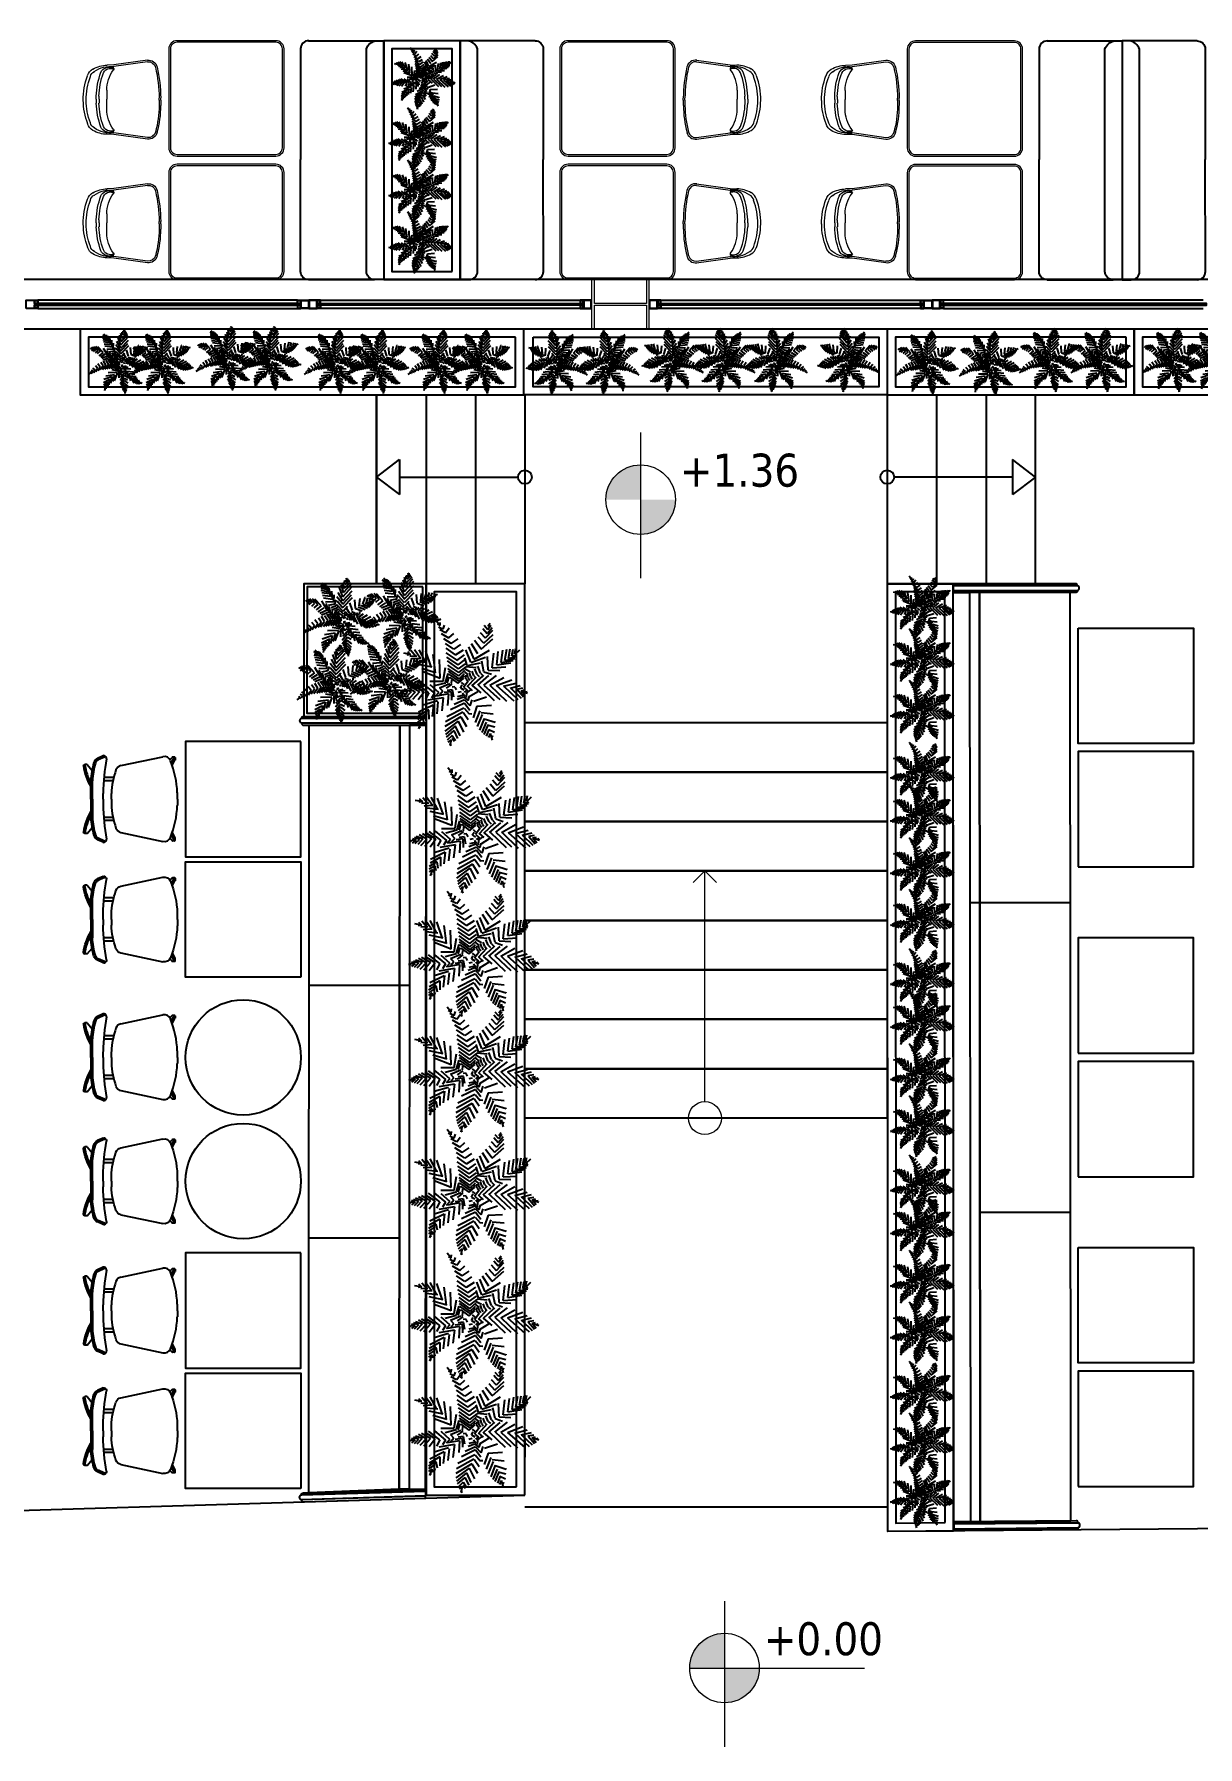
# Model space of a CAD drawing. Header units: centimetres. Extents: x 10686 to 14358, y -10632 to -8826.
# Drawn here: x 11560 to 12266, y -10616 to -9576 of the extents above; entities that cross this region are included whole.
import ezdxf

# ---------------------------------------------------------------- set-up
doc = ezdxf.new("R2010")
doc.units = ezdxf.units.CM
doc.header["$MEASUREMENT"] = 0
for name, color, linetype, lineweight in [('ahsap', 34, 'Continuous', 13), ('banko cam', 130, 'Continuous', 9), ('kontra-tefriş', 205, 'Continuous', 18), ('metraj', 7, 'Continuous', 5), ('çıktı', 255, 'Continuous', 5)]:
    doc.layers.add(name, color=color, linetype=linetype, lineweight=lineweight)
for name, color, linetype, true_color in [('As Built', 7, 'Continuous', 0x5a5a5a), ('Kontra-Cam', 7, 'Continuous', 0xd6cdb8), ('Kontra_Gorunus Cizgi', 7, 'Continuous', 0x9a907e), ('Kontra_Mobilya', 7, 'Continuous', 0x5e5572), ('Kontra_Profil', 7, 'Continuous', 0x6d787c), ('Kontra_Seramik', 7, 'Continuous', 0x455d73)]:
    doc.layers.add(name, color=color, linetype=linetype, true_color=true_color)
doc.styles.get("Standard").update_dxf_attribs({"font": 'tahoma.ttf'})

# ---------------------------------------------------------------- blocks, each defined once
blk = doc.blocks.new('dfgrg')
at = {"color": 129, "true_color": 0x365941}
for p, q in [((97840.6, -49006.2), (97840.3, -49003.9)), ((97842, -49007.6), (97841.4, -49004.4)), ((97843.5, -49009.5), (97843, -49004.9)), ((97844.7, -49012.1), (97844.5, -49005.6)), ((97863.3, -49011), (97859.9, -49006.3)), ((97863.7, -49008.5), (97861.3, -49005)), ((97864, -49006.5), (97862.1, -49003.6)), ((97863.3, -49011), (97865.9, -49006.6)), ((97863.7, -49008.5), (97865.5, -49005.8)), ((97864.4, -49002.8), (97864.3, -49006.7)), ((97838.8, -49007.4), (97838.8, -49007.4)), ((97842.1, -49007.6), (97838.8, -49007.4)), ((97843.6, -49009.6), (97839.6, -49009.3)), ((97844.7, -49012.3), (97840.3, -49012.1)), ((97846.2, -49015.2), (97841.1, -49014.9)), ((97846.2, -49015.1), (97846.5, -49007.4)), ((97847.5, -49018.8), (97848.1, -49009.4)), ((97848.9, -49026.2), (97851.6, -49015.6)), ((97860.3, -49022.2), (97854.7, -49015)), ((97861, -49018.9), (97856, -49012.5)), ((97861.9, -49016), (97857.3, -49010)), ((97862.6, -49013.5), (97858.6, -49007.9)), ((97858.6, -49007.9), (97858.6, -49007.9)), ((97860.3, -49022.2), (97865.9, -49015.8)), ((97861, -49018.9), (97866.1, -49011.9)), ((97861.9, -49016), (97866.2, -49009.8)), ((97862.6, -49013.5), (97866.2, -49008.1)), ((97884.7, -49018.4), (97885.5, -49017.2)), ((97815.8, -49025.8), (97819.6, -49026.2)), ((97819.9, -49026.3), (97818.1, -49026.9)), ((97819.9, -49026.3), (97818.6, -49024.9)), ((97822.7, -49026.7), (97819.9, -49027.5)), ((97822.7, -49026.5), (97821.6, -49024.2)), ((97825.3, -49027.1), (97821.6, -49028.3)), ((97825.3, -49027), (97824.8, -49023.4)), ((97828.9, -49027.9), (97829.1, -49023.8)), ((97832.3, -49029.2), (97833.3, -49024.2)), ((97836, -49030.4), (97836.9, -49025.5)), ((97839, -49032.2), (97840.2, -49026.7)), ((97847.5, -49018.8), (97841, -49018)), ((97848.1, -49022.2), (97841.1, -49020.7)), ((97841.2, -49025.7), (97841.3, -49025.7)), ((97848.7, -49028.9), (97841.2, -49025.7)), ((97848.9, -49026.2), (97841.3, -49023.1)), ((97848.7, -49031.6), (97853.1, -49024.9)), ((97848.8, -49029), (97852.9, -49020.4)), ((97858.5, -49027.3), (97853, -49023.6)), ((97859.5, -49024.8), (97853.4, -49019.3)), ((97857.6, -49029.3), (97853.4, -49027.5)), ((97858.5, -49027.3), (97862.8, -49025.2)), ((97859.5, -49024.8), (97864.8, -49020)), ((97861.6, -49035.8), (97862.3, -49026.8)), ((97864.2, -49033.1), (97865.4, -49023.5)), ((97866.8, -49030.6), (97869.4, -49021.2)), ((97869.7, -49027.9), (97873.8, -49018.8)), ((97869.8, -49027.8), (97883.7, -49027)), ((97873.2, -49025.1), (97877.2, -49018.3)), ((97873.2, -49025), (97885, -49024.6)), ((97876.8, -49023), (97880, -49017.6)), ((97876.8, -49022.8), (97885.7, -49022.7)), ((97880.1, -49020.6), (97882.1, -49017.6)), ((97880.2, -49020.6), (97886.1, -49021.1)), ((97882.6, -49019.5), (97886.4, -49017.7)), ((97882.6, -49019.5), (97883.7, -49017.7)), ((97882.6, -49019.5), (97886.3, -49019.9)), ((97885, -49024.6), (97885, -49024.6)), ((97828.9, -49028), (97824, -49029.2)), ((97832.3, -49029.2), (97827.1, -49030.4)), ((97835.9, -49030.5), (97829.8, -49031.7)), ((97839, -49032.3), (97832.1, -49033.5)), ((97842, -49033.9), (97834.2, -49035.4)), ((97844.4, -49035.4), (97836.3, -49036.9)), ((97846.3, -49036.9), (97838.2, -49038.3)), ((97841.9, -49034.1), (97842.9, -49028.3)), ((97848.6, -49031.7), (97844.4, -49029.5)), ((97844.4, -49035.4), (97845.2, -49030.2)), ((97846.3, -49036.9), (97847.1, -49031.8)), ((97848, -49038.5), (97848.7, -49032.9)), ((97853.4, -49028.9), (97848.7, -49032.8)), ((97852.9, -49033.2), (97849.3, -49034.3)), ((97849.3, -49034.3), (97849.3, -49034.3)), ((97849.5, -49039.9), (97849.7, -49034.8)), ((97852.5, -49035.4), (97850.3, -49035.6)), ((97850.8, -49041), (97850.9, -49036.5)), ((97851.8, -49042), (97851.9, -49037.5)), ((97853.8, -49038.1), (97852.1, -49036.6)), ((97854.3, -49036.7), (97852.2, -49035.3)), ((97855, -49035.2), (97852.7, -49034)), ((97855.9, -49033.4), (97853.2, -49032.2)), ((97856.8, -49031.4), (97853.3, -49030)), ((97853.8, -49038), (97855.6, -49038.2)), ((97854.3, -49036.7), (97856, -49036.9)), ((97855, -49035.2), (97856.5, -49035.6)), ((97856.3, -49042.7), (97855.6, -49037.9)), ((97855.9, -49033.4), (97857.6, -49033.5)), ((97856.8, -49031.4), (97858.6, -49031.4)), ((97857.7, -49040.8), (97857.5, -49032.9)), ((97857.6, -49029.3), (97860.2, -49029.4)), ((97857.6, -49033.5), (97857.6, -49033.5)), ((97858.6, -49031.4), (97858.6, -49031.4)), ((97859.4, -49038.5), (97859.8, -49029.7)), ((97859.7, -49038.3), (97866.2, -49037.8)), ((97875.5, -49035.2), (97862, -49035.4)), ((97864.2, -49033), (97877.2, -49032.5)), ((97866.6, -49044.5), (97870.3, -49037)), ((97866.8, -49030.5), (97880.7, -49030.2)), ((97825.5, -49048.8), (97819.3, -49047.7)), ((97829.1, -49048.1), (97821.3, -49045.7)), ((97829.9, -49047.9), (97824.3, -49052.4)), ((97833.7, -49047.8), (97824.6, -49043.4)), ((97834.3, -49047.7), (97827.1, -49052.4)), ((97838.1, -49048.5), (97829.3, -49041.8)), ((97842.5, -49048.9), (97834.2, -49041.1)), ((97845, -49048.8), (97840.1, -49042)), ((97848, -49038.5), (97840.2, -49039.9)), ((97849.5, -49039.9), (97841.6, -49041.3)), ((97850.8, -49041), (97843, -49042.3)), ((97846.5, -49048.4), (97843.9, -49043.5)), ((97851.8, -49042), (97844.1, -49043.4)), ((97847.6, -49047.9), (97845.7, -49044.4)), ((97852.3, -49043.3), (97846.4, -49044.2)), ((97849, -49047.1), (97846.4, -49053.4)), ((97849.6, -49046.3), (97848.2, -49044.5)), ((97850, -49046.5), (97849.4, -49050.6)), ((97849.5, -49044.8), (97849.5, -49044.8)), ((97852.5, -49046.2), (97851.4, -49047.6)), ((97852.3, -49043.3), (97852.6, -49038.6)), ((97852.5, -49046.4), (97854.2, -49047)), ((97853.3, -49041.6), (97855.3, -49041.5)), ((97855.4, -49044.4), (97854.8, -49042.3)), ((97855.4, -49044.3), (97857.6, -49043.8)), ((97857.3, -49045.6), (97856.2, -49047.4)), ((97856.5, -49042.6), (97859.3, -49042.4)), ((97857.6, -49040.6), (97861.4, -49040.4)), ((97859.9, -49046.1), (97857.9, -49049.3)), ((97858.4, -49045.6), (97861, -49046)), ((97860.8, -49046.8), (97858.9, -49050.8)), ((97859, -49044.4), (97859.4, -49042)), ((97862.2, -49047.7), (97859.7, -49054.2)), ((97860.2, -49044.2), (97860.6, -49040.8)), ((97860.3, -49044.1), (97862, -49046)), ((97860.8, -49046.8), (97864.1, -49046.5)), ((97861.4, -49040.4), (97861.4, -49040.4)), ((97861.4, -49040.4), (97861.4, -49040.4)), ((97862.2, -49047.7), (97866.9, -49047.9)), ((97862.6, -49044.2), (97863.9, -49046.5)), ((97862.8, -49044.3), (97864.2, -49038.4)), ((97865.3, -49044.5), (97867.1, -49048)), ((97870.3, -49045.1), (97876.1, -49038.5)), ((97870.3, -49045.1), (97873.5, -49051.7)), ((97873.4, -49045.8), (97876.4, -49052.9)), ((97874.9, -49046), (97880.6, -49041.4)), ((97876.1, -49046.4), (97879.1, -49053.7)), ((97878.6, -49047.2), (97881.7, -49054.2)), ((97878.7, -49047.4), (97885, -49044.1)), ((97881.1, -49048), (97883.7, -49054.3)), ((97882.6, -49048.8), (97886.9, -49046.3)), ((97885, -49044.1), (97884.7, -49044)), ((97815.8, -49053.8), (97819.3, -49051.4)), ((97819.8, -49051.4), (97817.2, -49051.5)), ((97822.4, -49050), (97818, -49049.6)), ((97819.5, -49051.4), (97818.3, -49053.2)), ((97818.3, -49053.2), (97818.3, -49053.2)), ((97823, -49049.4), (97820.1, -49052.6)), ((97821.3, -49052.6), (97821.3, -49052.6)), ((97825.7, -49048.6), (97822.2, -49052.6)), ((97838.2, -49048.5), (97830.4, -49052.7)), ((97842.5, -49049), (97832.5, -49053.4)), ((97846.6, -49057.6), (97837.9, -49058.5)), ((97845.2, -49049), (97839.4, -49054.8)), ((97848, -49055.6), (97840.9, -49056)), ((97841.7, -49055.3), (97841.7, -49055.3)), ((97846.8, -49048.7), (97843.2, -49054.8)), ((97846.5, -49057.7), (97847.3, -49061.1)), ((97849.2, -49053.3), (97846.6, -49053.2)), ((97852.3, -49055.8), (97846.7, -49063.6)), ((97848, -49055.6), (97848.2, -49058.8)), ((97852.7, -49052.1), (97848.6, -49058.1)), ((97849.2, -49053.3), (97849.4, -49056.2)), ((97852.9, -49050), (97850.4, -49053.3)), ((97852.7, -49048.5), (97850.7, -49051.1)), ((97852.2, -49055.9), (97857.1, -49062.2)), ((97852.6, -49048.6), (97856.2, -49051.1)), ((97852.7, -49052.1), (97857.4, -49057.4)), ((97852.9, -49050), (97856.7, -49053.5)), ((97863.6, -49049.1), (97860.5, -49058)), ((97865.5, -49051.5), (97861.9, -49062.5)), ((97866.8, -49053.7), (97863.5, -49065.3)), ((97863.6, -49049.1), (97868.9, -49049.8)), ((97867.9, -49056.7), (97865.2, -49067.6)), ((97865.6, -49051.3), (97870.2, -49051.8)), ((97866.9, -49053.6), (97872.2, -49054.6)), ((97867.9, -49056.6), (97874.4, -49058.3)), ((97870, -49051.6), (97871.3, -49050.5)), ((97880.1, -49054.2), (97880.1, -49054.2)), ((97883.3, -49049), (97885.4, -49054.3)), ((97885.3, -49050), (97888.8, -49048.7)), ((97885.4, -49049.9), (97887.2, -49054)), ((97887.7, -49051.1), (97891.4, -49053.2)), ((97887.7, -49051.1), (97888.7, -49053.6)), ((97888.8, -49048.7), (97888.8, -49048.7)), ((97889, -49051.7), (97890.2, -49051.1)), ((97834.6, -49069), (97831.5, -49070.2)), ((97835.8, -49067.2), (97831.8, -49069)), ((97837.6, -49065.6), (97832.5, -49067)), ((97839.4, -49063.5), (97833.4, -49065.2)), ((97833.4, -49065.2), (97833.4, -49065.2)), ((97841.5, -49061.7), (97834.5, -49063.3)), ((97834.6, -49069), (97834.5, -49072.8)), ((97843.9, -49060), (97835.3, -49061.2)), ((97835.8, -49067.2), (97835.9, -49071.8)), ((97836, -49060.6), (97836, -49060.6)), ((97837.6, -49065.6), (97837.8, -49071.2)), ((97839.4, -49063.5), (97839.7, -49069.8)), ((97841.5, -49061.7), (97842.4, -49067.6)), ((97843.9, -49060), (97845.2, -49064.1)), ((97851, -49059.8), (97846.8, -49067.7)), ((97851, -49063.4), (97847.8, -49072.7)), ((97851.2, -49067.4), (97849.3, -49074.6)), ((97851, -49063.2), (97855.4, -49068.8)), ((97851.2, -49067.5), (97855.1, -49071.3)), ((97851.7, -49060), (97856.2, -49065.6)), ((97863.5, -49065.3), (97863.5, -49065.3)), ((97868.6, -49059.6), (97867.1, -49069.6)), ((97868.6, -49059.6), (97875.6, -49062)), ((97869.5, -49062.8), (97868.9, -49070.7)), ((97869.5, -49062.9), (97875.6, -49065.1)), ((97870.7, -49065.5), (97870.3, -49071.6)), ((97870.7, -49065.5), (97875.8, -49067.2)), ((97872.2, -49068.2), (97872, -49072.5)), ((97872.2, -49068.2), (97875.8, -49069.1)), ((97833.3, -49070.6), (97830.8, -49074)), ((97833.3, -49070.6), (97831.2, -49071.6)), ((97831.6, -49073), (97831.3, -49074.1)), ((97833.3, -49070.6), (97833, -49073.5)), ((97851.6, -49071.1), (97850.4, -49076.3)), ((97852.3, -49073.9), (97851.5, -49077.5)), ((97851.6, -49071.1), (97854.7, -49073.3)), ((97852.4, -49073.7), (97854.8, -49075.2)), ((97853, -49076.1), (97852.7, -49078.6)), ((97853, -49076.1), (97854.8, -49079.9)), ((97853, -49076.3), (97854.8, -49076.8)), ((97854.2, -49078.7), (97855.1, -49079)), ((97873.5, -49070.6), (97873.2, -49072.9)), ((97873.3, -49069.5), (97875.7, -49069.8)), ((97873.5, -49070.6), (97875.5, -49073.7)), ((97874.8, -49072.7), (97876.1, -49073.3))]:
    blk.add_line(p, q, dxfattribs=at)
blk = doc.blocks.new('S2')
at = {"layer": 'kontra-tefriş'}
for p, q in [((-11.4, 0), (-6, 0)), ((-6, 6.4), (-7.8, 6.4)), ((-6, 4.7), (-7.8, 4.7)), ((-6, 6.4), (-3.6, 6.4)), ((-6, 4.7), (-3.6, 4.7)), ((0, 0), (-6, 0)), ((-29.6, -24.6), (-26.8, -4.2)), ((-28.6, -24.7), (-25.8, -4.3)), ((-26.8, -4.2), (-26.6, -0.2)), ((17.3, -24.7), (14.4, -4.3)), ((15.4, -4.2), (15.3, -0.2)), ((18.3, -24.6), (15.4, -4.2)), ((-6.9, -32.7), (-6.8, -32.7)), ((-5.4, -31.7), (-6.7, -31.7)), ((-5.4, -32.7), (-6.7, -32.7)), ((-5.4, -31.7), (-2.2, -31.7)), ((-5.4, -32.7), (-2.2, -32.7))]:
    blk.add_line(p, q, dxfattribs=at)
for centre, radius, start, end in [((-18.2, 4.9), 7.08, 107.1637, 149.8246), ((-5.1, -29.9), 44.3, 90.3136, 109.9727), ((-5.1, -30), 42.6, 90.3159, 110.0702), ((-5.6, -26.5), 40.8, 69.1846, 89.6662), ((-5.6, -26.5), 39.1, 69.0525, 89.663), ((6.8, 4.9), 7.08, 30.1754, 72.8363), ((-9.2, -0.3), 17.4, 149.8246, 179.7195), ((-9.7, -2), 16.2, 143.6591, 188.0232), ((-20.1, -1.6), 5.36, 154.2435, 207.0789), ((-20.8, -0.4), 4.28, 110.4223, 164.0764), ((-20.4, -2), 4.28, 110.5968, 173.0517), ((-11.4, -21), 21, 90, 126.0116), ((-18.2, 4.9), 5.36, 107.1637, 149.8246), ((-6.8, -38.1), 44.5, 91.2998, 110.4223), ((-6.8, -38.1), 42.9, 91.2998, 110.5968), ((-4.6, -38.1), 44.5, 69.5777, 88.7002), ((-4.6, -38.1), 42.9, 69.4032, 88.7002), ((6.8, 4.9), 5.36, 30.1754, 72.8363), ((9, -2), 4.28, 6.9483, 69.4032), ((9.5, -0.4), 4.28, 15.9236, 69.5777), ((-1.6, -2), 16.2, 351.9768, 36.3409), ((-2.1, -0.3), 17.4, 0.2805, 30.1754), ((8.8, -1.6), 5.36, 332.9211, 25.7565), ((-2.9, -43), 45, 119.4604, 120.6303), ((-24.3, -3.5), 0.826, 224.4323, 318.4485), ((-20.8, -2.4), 3.89, 165.784, 208.1186), ((0, -21), 21, 53.9884, 90), ((12.9, -3.5), 0.826, 221.5515, 315.5677), ((9.5, -2.4), 3.89, 331.8814, 14.216), ((-8.5, -43), 45, 59.3697, 60.5396), ((-24.3, -25.2), 5.42, 173.5544, 256.3464), ((-24.3, -25.2), 4.42, 173.5544, 256.3464), ((-6.9, 46.4), 79.1, 256.3464, 270.1225), ((-6.9, 46.4), 78.1, 256.3464, 270.1225), ((-2, 27.2), 58.9, 269.8679, 285.74), ((-2, 27.2), 59.8, 269.868, 285.7097), ((12.9, -25.2), 4.42, 283.6536, 6.4456), ((12.9, -25.2), 5.42, 283.6536, 6.4456)]:
    blk.add_arc(centre, radius, start, end, dxfattribs=at)
blk = doc.blocks.new('fdsfs')
at = {"color": 0, "linetype": 'ByBlock'}
for p, q in [((5557, 224.4), (5602.5, 224.4)), ((5647.9, 224.4), (5602.4, 224.4)), ((5556.9, 79.4), (5596.9, 79.4)), ((5647.9, 79.4), (5607.9, 79.4))]:
    blk.add_line(p, q, dxfattribs=at)
for points in [[(5556.9, 224.4), (5557, 224.4, 0.414214), (5552, 219.4), (5552, 152.3)], [(5602.4, 79.4), (5596.9, 79.4, -0.414214), (5591.9, 84.4), (5591.9, 84.4), (5592, 219.4, -0.292623), (5598, 224.4), (5602.5, 224.4)], [(5602.4, 79.4), (5607.9, 79.4, 0.414214), (5612.9, 84.4), (5612.9, 84.4), (5612.9, 219.4, 0.292623), (5606.9, 224.4), (5602.4, 224.4)], [(5648, 224.4), (5647.9, 224.4, -0.414214), (5652.9, 219.4), (5652.9, 152.3)], [(5556.8, 79.4), (5556.9, 79.4, -0.414214), (5551.9, 84.4), (5552, 152.3)], [(5648, 79.4), (5647.9, 79.4, 0.414214), (5652.9, 84.4), (5652.9, 152.3)]]:
    blk.add_lwpolyline(points, format="xyb", dxfattribs=at)
for points in [[(5602.5, 224.4), (5602.4, 79.4)], [(5602.4, 224.4), (5602.4, 79.4)]]:
    blk.add_lwpolyline(points, dxfattribs=at)
at = {"layer": 'ahsap'}
for points in [[(5472, 219.4, -0.414214), (5477, 224.4), (5537, 224.4, -0.414214), (5542, 219.4), (5542, 159.4, -0.414214), (5537, 154.4), (5477, 154.4, -0.414214), (5472, 159.4)], [(5473, 219.4, -0.414214), (5477, 223.4), (5537, 223.4, -0.414214), (5541, 219.4), (5541, 159.4, -0.414214), (5537, 155.4), (5477, 155.4, -0.414214), (5473, 159.4)], [(5662.9, 219.4, -0.414214), (5667.9, 224.4), (5727.9, 224.4, -0.414214), (5732.9, 219.4), (5732.9, 159.4, -0.414214), (5727.9, 154.4), (5667.9, 154.4, -0.414214), (5662.9, 159.4)], [(5663.9, 219.4, -0.414214), (5667.9, 223.4), (5727.9, 223.4, -0.414214), (5731.9, 219.4), (5731.9, 159.4, -0.414214), (5727.9, 155.4), (5667.9, 155.4, -0.414214), (5663.9, 159.4)], [(5472, 144.4, -0.414214), (5477, 149.4), (5537, 149.4, -0.414214), (5542, 144.4), (5542, 84.4, -0.414214), (5537, 79.4), (5477, 79.4, -0.414214), (5472, 84.4)], [(5473, 144.4, -0.414214), (5477, 148.4), (5537, 148.4, -0.414214), (5541, 144.4), (5541, 84.4, -0.414214), (5537, 80.4), (5477, 80.4, -0.414214), (5473, 84.4)], [(5662.9, 144.4, -0.414214), (5667.9, 149.4), (5727.9, 149.4, -0.414214), (5732.9, 144.4), (5732.9, 84.4, -0.414214), (5727.9, 79.4), (5667.9, 79.4, -0.414214), (5662.9, 84.4)], [(5663.9, 144.4, -0.414214), (5667.9, 148.4), (5727.9, 148.4, -0.414214), (5731.9, 144.4), (5731.9, 84.4, -0.414214), (5727.9, 80.4), (5667.9, 80.4, -0.414214), (5663.9, 84.4)]]:
    blk.add_lwpolyline(points, format="xyb", close=True, dxfattribs=at)
at = {"layer": 'çıktı', "xscale": -1, "rotation": 90}
for p in [(5434.3, 182.9), (5434.3, 107.9)]:
    blk.add_blockref('S2', p, dxfattribs=at)
at = {"layer": 'çıktı', "rotation": 270}
for p in [(5770.6, 182.9), (5770.6, 107.9)]:
    blk.add_blockref('S2', p, dxfattribs=at)
blk = doc.blocks.new('dgrgg')
at = {"layer": 'Kontra_Mobilya'}
for p, q in [((97989.1, -49735.6), (97989.1, -49734.2)), ((98030.9, -49735.6), (98030.9, -49734.2)), ((97983.8, -49745.4), (97985.3, -49741.9)), ((97984.5, -49746.1), (97986.3, -49742.3)), ((97989.1, -49735.6), (97992.8, -49738.6)), ((98009.9, -49737.9), (97998.9, -49737.9)), ((98009.9, -49738.9), (97998.9, -49738.9)), ((98009.9, -49737.9), (98021.2, -49737.9)), ((98009.9, -49738.9), (98021.2, -49738.9)), ((98030.9, -49735.6), (98027.3, -49738.6)), ((98035.5, -49746.1), (98033.8, -49742.3)), ((98036.3, -49745.4), (98034.7, -49741.9)), ((97984.6, -49747.2), (97984, -49746.5)), ((97996.9, -49751.7), (97996.9, -49745.9)), ((97998.9, -49751.3), (97998.9, -49745.8)), ((98009.9, -49745.4), (98006.6, -49745.4)), ((98009.9, -49750.4), (98006.6, -49750.4)), ((98009.9, -49745.4), (98013.4, -49745.4)), ((98009.9, -49750.4), (98013.4, -49750.4)), ((98021.1, -49751.3), (98021.1, -49745.8)), ((98023.1, -49751.7), (98023.1, -49745.9)), ((98035.4, -49747.2), (98036.1, -49746.5)), ((97989.8, -49756), (97984.3, -49781.6)), ((98030.3, -49756), (98035.7, -49781.6)), ((97986.2, -49785.9), (97984.8, -49787.3)), ((98033.9, -49785.9), (98035.3, -49787.3)), ((97984.7, -49788.8), (97984.7, -49787.4)), ((97988.2, -49786.7), (97984.8, -49788.6)), ((97984.9, -49789), (97986.4, -49789)), ((97989.8, -49787.3), (97986.4, -49788.9)), ((98009.9, -49790.4), (98006.2, -49790.4)), ((98009.9, -49790.4), (98013.9, -49790.4)), ((98030.3, -49787.3), (98033.6, -49788.9)), ((98031.9, -49786.7), (98035.3, -49788.6)), ((98035.2, -49789), (98033.7, -49789)), ((98035.4, -49788.8), (98035.4, -49787.4))]:
    blk.add_line(p, q, dxfattribs=at)
for centre, radius, start, end in [((97990.3, -49734.5), 1.19, 97.4352, 163.991), ((97983.7, -49770.7), 36.9, 62.8011, 81.6139), ((97983.7, -49770.7), 37.9, 59.9944, 80.318), ((98036.3, -49770.7), 37.9, 99.682, 120.0056), ((98036.3, -49770.7), 36.9, 98.3861, 117.1989), ((98029.8, -49734.5), 1.19, 16.009, 82.5648), ((97989, -49743.6), 4, 105.2244, 155.4874), ((97989, -49743.6), 3, 105.2244, 155.4874), ((98002.7, -49794.1), 56.4, 93.945, 105.2244), ((98002.7, -49794.1), 55.4, 93.945, 105.2244), ((98017.3, -49794.1), 55.4, 74.7756, 86.055), ((98017.3, -49794.1), 56.4, 74.7756, 86.055), ((98031.1, -49743.6), 3, 24.5126, 74.7756), ((98031.1, -49743.6), 4, 24.5126, 74.7756), ((97984.7, -49745.8), 1, 155.4874, 225), ((97985.4, -49746.5), 1, 155.4874, 280.696), ((98008.8, -49870.1), 124.8, 90.9946, 100.696), ((97993.7, -49756.9), 4, 109.5539, 167.9986), ((98008.3, -49797.9), 47.5, 91.9986, 109.5539), ((98011.3, -49870.1), 124.8, 79.304, 89.0054), ((98011.8, -49797.9), 47.5, 70.4461, 88.0014), ((98026.4, -49756.9), 4, 12.0014, 70.4461), ((98034.6, -49746.5), 1, 259.304, 24.5126), ((98035.4, -49745.8), 1, 315, 24.5126), ((97988.3, -49782.5), 4, 167.9986, 247.4344), ((98008, -49734.9), 55.5, 247.4344, 268.1009), ((98012, -49734.9), 55.5, 271.8991, 292.5656), ((98031.8, -49782.5), 4, 292.5656, 12.0014), ((97984.9, -49787.4), 0.2, 135, 180), ((97984.9, -49788.8), 0.2, 118.8237, 270), ((97986.4, -49788.8), 0.2, 270, 295.7946), ((98033.7, -49788.8), 0.2, 244.2054, 270), ((98035.2, -49788.8), 0.2, 270, 61.1763), ((98035.2, -49787.4), 0.2, 0, 45)]:
    blk.add_arc(centre, radius, start, end, dxfattribs=at)

msp = doc.modelspace()

# ---------------------------------------------------------------- hatches: boundary and pattern name
at = {"layer": 'banko cam'}
for points in [[(11928, -9837.8, 0.414214), (11906.9, -9858.9), (11928, -9858.9)], [(11949, -9858.9), (11928, -9858.9), (11928, -9880, 0.414214)], [(11978.9, -10546.8, 0.414214), (11957.8, -10567.9), (11978.9, -10567.9)], [(11999.9, -10567.9), (11978.9, -10567.9), (11978.9, -10589, 0.414214)]]:
    msp.add_hatch(color=0, dxfattribs=at).paths.add_polyline_path(points)

# ---------------------------------------------------------------- linework, layer by layer
at = {"layer": 'ahsap'}
for points in [[(11711.5, -9585.4, 0.414214), (11706.5, -9580.4), (11646.5, -9580.4, 0.414214), (11641.5, -9585.4), (11641.5, -9645.4, 0.414214), (11646.5, -9650.4), (11706.5, -9650.4, 0.414214), (11711.5, -9645.4)], [(11948.9, -9585.4, 0.414214), (11943.9, -9580.4), (11883.9, -9580.4, 0.414214), (11878.9, -9585.4), (11878.9, -9645.4, 0.414214), (11883.9, -9650.4), (11943.9, -9650.4, 0.414214), (11948.9, -9645.4)], [(11710.5, -9585.4, 0.414214), (11706.5, -9581.4), (11646.5, -9581.4, 0.414214), (11642.5, -9585.4), (11642.5, -9645.4, 0.414214), (11646.5, -9649.4), (11706.5, -9649.4, 0.414214), (11710.5, -9645.4)], [(11947.9, -9585.4, 0.414214), (11943.9, -9581.4), (11883.9, -9581.4, 0.414214), (11879.9, -9585.4), (11879.9, -9645.4, 0.414214), (11883.9, -9649.4), (11943.9, -9649.4, 0.414214), (11947.9, -9645.4)], [(11711.5, -9660.4, 0.414214), (11706.5, -9655.4), (11646.5, -9655.4, 0.414214), (11641.5, -9660.4), (11641.5, -9720.4, 0.414214), (11646.5, -9725.4), (11706.5, -9725.4, 0.414214), (11711.5, -9720.4)], [(11710.5, -9660.4, 0.414214), (11706.5, -9656.4), (11646.5, -9656.4, 0.414214), (11642.5, -9660.4), (11642.5, -9720.4, 0.414214), (11646.5, -9724.4), (11706.5, -9724.4, 0.414214), (11710.5, -9720.4)], [(11948.9, -9660.4, 0.414214), (11943.9, -9655.4), (11883.9, -9655.4, 0.414214), (11878.9, -9660.4), (11878.9, -9720.4, 0.414214), (11883.9, -9725.4), (11943.9, -9725.4, 0.414214), (11948.9, -9720.4)], [(11947.9, -9660.4, 0.414214), (11943.9, -9656.4), (11883.9, -9656.4, 0.414214), (11879.9, -9660.4), (11879.9, -9720.4, 0.414214), (11883.9, -9724.4), (11943.9, -9724.4, 0.414214), (11947.9, -9720.4)]]:
    msp.add_lwpolyline(points, format="xyb", close=True, dxfattribs=at)
at = {"layer": 'As Built'}
for p, q in [((13214.1, -9725.4), (10718.4, -9725.4)), ((13214.1, -9755.4), (10686, -9755.4)), ((11857.7, -9755.4), (11383.2, -9755.4)), ((12450.7, -9755.4), (12077.7, -9755.4)), ((11767.7, -9795.4), (11767.7, -9909.9)), ((11767.7, -9909.9), (11767.7, -9795.4)), ((11767.7, -9795.4), (11767.7, -9909.9)), ((11767.7, -9909.9), (11767.7, -9795.4)), ((11797.7, -9795.4), (11797.7, -9909.9)), ((11797.7, -9795.4), (11797.7, -9909.9)), ((11797.7, -9795.4), (11797.7, -9909.9)), ((11797.7, -9795.4), (11797.7, -9909.9)), ((11827.7, -9795.4), (11827.7, -9909.9)), ((11827.7, -9795.4), (11827.7, -9909.9)), ((11827.7, -9795.4), (11827.7, -9909.9)), ((11827.7, -9795.4), (11827.7, -9909.9)), ((11857.7, -9795.4), (11857.7, -9909.9)), ((11857.7, -9795.4), (11857.7, -9909.9)), ((11857.7, -9795.4), (11857.7, -9909.9)), ((11857.7, -9795.4), (11857.7, -9909.9)), ((12077.7, -9795.4), (12077.7, -9909.9)), ((12077.7, -9795.4), (12077.7, -9909.9)), ((12077.7, -9795.4), (12077.7, -9909.9)), ((12077.7, -9795.4), (12077.7, -9909.9)), ((12107.7, -9795.4), (12107.7, -9909.9)), ((12107.7, -9795.4), (12107.7, -9909.9)), ((12107.7, -9795.4), (12107.7, -9909.9)), ((12107.7, -9795.4), (12107.7, -9909.9)), ((12137.7, -9795.4), (12137.7, -9909.9)), ((12137.7, -9795.4), (12137.7, -9909.9)), ((12137.7, -9795.4), (12137.7, -9909.9)), ((12137.7, -9795.4), (12137.7, -9909.9)), ((12167.7, -9909.9), (12167.7, -9795.4)), ((11767.7, -9845.2), (11781.6, -9834.6, 0)), ((11781.6, -9834.6, 0), (11781.6, -9855.7, 0)), ((12167.7, -9845.2), (12153.8, -9834.6, 0)), ((12153.8, -9834.6, 0), (12153.8, -9855.7, 0)), ((11767.7, -9845.2), (11781.6, -9855.7, 0)), ((11781.6, -9845.2, 0), (11853.5, -9845.2, 0)), ((12153.8, -9845.2, 0), (12081.9, -9845.2, 0)), ((12167.7, -9845.2), (12153.8, -9855.7, 0)), ((12077.9, -9909.9), (12167.7, -9909.9)), ((12077.9, -9909.9), (12167.7, -9909.9)), ((12077.9, -9909.9), (12167.7, -9909.9)), ((12077.9, -9909.9), (12167.7, -9909.9)), ((12077.9, -9909.9), (12167.7, -9909.9)), ((12077.9, -9909.9), (12167.7, -9909.9)), ((11857.7, -10429.9), (11857.7, -10439.9)), ((11857.7, -10470), (12078.5, -10470)), ((11857.7, -10470), (12078.5, -10470)), ((12077.7, -10484.9), (14357.7, -10464.5)), ((12077.7, -10484.9), (14357.7, -10464.5)), ((12077.7, -10484.9), (14357.7, -10464.5)), ((12077.7, -10484.9), (14357.7, -10464.5)), ((12077.7, -10484.9), (14357.7, -10464.5)), ((12077.7, -10484.9), (14357.7, -10464.5)), ((12077.7, -10484.9), (14357.7, -10464.5)), ((12077.7, -10484.9), (14357.7, -10464.5)), ((12077.9, -10468.1), (12077.9, -10468.9)), ((12077.9, -10468.1), (12077.9, -10468.9))]:
    msp.add_line(p, q, dxfattribs=at)
at = {"layer": 'As Built', "flags": 128}
for points in [[(12077.7, -10024.2), (11857.7, -10024.2), (11857.7, -9994.2), (12077.7, -9994.2), (12077.7, -10024.2)], [(12077.7, -10024.2), (11857.7, -10024.2), (11857.7, -9994.2), (12077.7, -9994.2), (12077.7, -10024.2)], [(12077.7, -10054.2), (11857.7, -10054.2), (11857.7, -10024.2), (12077.7, -10024.2), (12077.7, -10054.2)], [(12077.7, -10054.2), (11857.7, -10054.2), (11857.7, -10024.2), (12077.7, -10024.2), (12077.7, -10054.2)], [(12077.7, -10084.2), (11857.7, -10084.2), (11857.7, -10054.2), (12077.7, -10054.2), (12077.7, -10084.2)], [(12077.7, -10084.2), (11857.7, -10084.2), (11857.7, -10054.2), (12077.7, -10054.2), (12077.7, -10084.2)], [(12077.7, -10114.2), (11857.7, -10114.2), (11857.7, -10084.2), (12077.7, -10084.2), (12077.7, -10114.2)], [(12077.7, -10114.2), (11857.7, -10114.2), (11857.7, -10084.2), (12077.7, -10084.2), (12077.7, -10114.2)], [(12077.7, -10144.2), (11857.7, -10144.2), (11857.7, -10114.2), (12077.7, -10114.2), (12077.7, -10144.2)], [(12077.7, -10144.2), (11857.7, -10144.2), (11857.7, -10114.2), (12077.7, -10114.2), (12077.7, -10144.2)], [(12077.7, -10174.2), (11857.7, -10174.2), (11857.7, -10144.2), (12077.7, -10144.2), (12077.7, -10174.2)], [(12077.7, -10174.2), (11857.7, -10174.2), (11857.7, -10144.2), (12077.7, -10144.2), (12077.7, -10174.2)], [(12077.7, -10204.2), (11857.7, -10204.2), (11857.7, -10174.2), (12077.7, -10174.2), (12077.7, -10204.2)], [(12077.7, -10204.2), (11857.7, -10204.2), (11857.7, -10174.2), (12077.7, -10174.2), (12077.7, -10204.2)], [(12077.7, -10234.2), (11857.7, -10234.2), (11857.7, -10204.2), (12077.7, -10204.2), (12077.7, -10234.2)], [(12077.7, -10234.2), (11857.7, -10234.2), (11857.7, -10204.2), (12077.7, -10204.2), (12077.7, -10234.2)]]:
    msp.add_lwpolyline(points, dxfattribs=at)
at = {"layer": 'As Built'}
for centre in [(11857.7, -9845.2, 0), (12077.7, -9845.2, 0)]:
    msp.add_circle(centre, 4.15, dxfattribs=at)
at = {"layer": 'banko cam', "color": 0}
for p, q in [((11928, -9818.2), (11928, -9906.6)), ((11928, -9837.8), (11928, -9880)), ((11978.9, -10527.3), (11978.9, -10615.7)), ((11978.9, -10546.8), (11978.9, -10589)), ((11957.8, -10567.9), (12063.9, -10567.9))]:
    msp.add_line(p, q, dxfattribs=at)
for centre in [(11928, -9858.9), (11978.9, -10567.9)]:
    msp.add_circle(centre, 21.1, dxfattribs=at)
at = {"layer": 'Kontra-Cam'}
for points in [[(11721.6, -9740.9), (11721.6, -9739.9), (11559.9, -9739.9), (11559.9, -9740.9)], [(11731.6, -9740.9), (11731.6, -9739.9), (11893.2, -9739.9), (11893.2, -9740.9)]]:
    msp.add_lwpolyline(points, close=True, dxfattribs=at)
for points in [[(12099.9, -9740.9), (11938.2, -9740.9), (11938.2, -9739.9), (12099.9, -9739.9)], [(12109.9, -9740.9), (12271.6, -9740.9), (12271.6, -9739.9), (12109.9, -9739.9)]]:
    msp.add_lwpolyline(points, dxfattribs=at)
at = {"layer": 'Kontra_Gorunus Cizgi'}
for p, q in [((11719.6, -9737.9), (11561.9, -9737.9)), ((11561.9, -9742.9), (11719.6, -9742.9)), ((11733.6, -9737.9), (11891.2, -9737.9)), ((11891.2, -9742.9), (11733.6, -9742.9)), ((11940.2, -9737.9), (12086.4, -9737.9)), ((11940.2, -9737.9), (12097.9, -9737.9)), ((12086.4, -9742.9), (11940.2, -9742.9)), ((12097.9, -9742.9), (11940.2, -9742.9)), ((12269.6, -9737.9), (12111.9, -9737.9)), ((12111.9, -9742.9), (12269.6, -9742.9)), ((12269.6, -9737.9), (12123.4, -9737.9)), ((12123.4, -9742.9), (12269.6, -9742.9))]:
    msp.add_line(p, q, dxfattribs=at)
at = {"layer": 'Kontra_Mobilya'}
for p, q in [((11726.5, -9580.4), (11772, -9580.4)), ((11863.9, -9580.4), (11818.4, -9580.4)), ((11818.4, -9580.4), (11818.5, -9725.4)), ((11726.5, -9725.4), (11766.5, -9725.4)), ((11864, -9725.4), (11824, -9725.4)), ((12127.7, -10103.3), (12188.7, -10103.3)), ((11787.7, -10153.7), (11726.7, -10153.7)), ((12133.7, -10291.2), (12188.7, -10291.2)), ((11781.5, -10307.1), (11726.5, -10307.1))]:
    msp.add_line(p, q, dxfattribs=at)
at = {"layer": 'Kontra_Mobilya', "flags": 128}
for points in [[(11726.4, -9580.4), (11726.5, -9580.4, 0.414214), (11721.5, -9585.4), (11721.5, -9652.6)], [(11772, -9725.4), (11766.5, -9725.4, -0.414214), (11761.5, -9720.4), (11761.5, -9720.4), (11761.5, -9585.4, -0.292623), (11767.5, -9580.4), (11772, -9580.4)], [(11818.5, -9725.4), (11824, -9725.4, 0.414214), (11829, -9720.4), (11829, -9720.4), (11828.9, -9585.4, 0.292623), (11822.9, -9580.4), (11818.4, -9580.4)], [(11864, -9580.4), (11863.9, -9580.4, -0.414214), (11868.9, -9585.4), (11868.9, -9652.6)], [(11726.4, -9725.4), (11726.5, -9725.4, -0.414214), (11721.5, -9720.4), (11721.5, -9652.6)], [(11864.1, -9725.4), (11864, -9725.4, 0.414214), (11869, -9720.4), (11868.9, -9652.6)]]:
    msp.add_lwpolyline(points, format="xyb", dxfattribs=at)
for points in [[(11771.9, -9580.4), (11772, -9725.4)], [(11772, -9580.4), (11772, -9725.4)], [(12117.7, -9915.3), (12127.7, -9915.3), (12128.2, -10479.2), (12118.2, -10479.2), (12117.7, -9915.3)], [(11797.7, -9995.8), (11787.7, -9995.8), (11787.4, -10459.4), (11797.4, -10459.4), (11797.7, -9995.8)]]:
    msp.add_lwpolyline(points, dxfattribs=at)
for points in [[(12192, -9909.9), (12117.7, -9909.9), (12117.7, -9911.1), (12193.2, -9911.1, 0.414216)], [(12193.2, -9911.1), (12117.7, -9911.1), (12117.7, -9914.1), (12193.2, -9914.1, 0.720963)], [(12192, -9915.3), (12117.7, -9915.3), (12117.7, -9914.1), (12193.2, -9914.1, -0.414216)], [(11722.2, -9991.6), (11797.7, -9991.6), (11797.7, -9994.6), (11722.2, -9994.6, -0.720963)], [(11723.4, -9990.4), (11797.7, -9990.4), (11797.7, -9991.6), (11722.2, -9991.6, -0.414216)], [(11723.4, -9995.8), (11797.7, -9995.8), (11797.7, -9994.6), (11722.2, -9994.6, 0.414216)], [(11722, -10462.8), (11797.4, -10460.5), (11797.4, -10463.5), (11722, -10465.8, -0.720963)], [(11723.2, -10461.6), (11797.4, -10459.4), (11797.4, -10460.5), (11722, -10462.8, -0.414216)], [(11723.2, -10467), (11797.4, -10464.8), (11797.4, -10463.6), (11722, -10465.8, 0.414216)], [(12192.4, -10478.5), (12118.2, -10479.2), (12118.2, -10480.4), (12193.6, -10479.7, 0.414216)], [(12193.6, -10479.7), (12118.2, -10480.4), (12118.2, -10483.4), (12193.6, -10482.7, 0.720963)], [(12192.4, -10483.9), (12118.2, -10484.6), (12118.2, -10483.4), (12193.6, -10482.7, -0.414216)]]:
    msp.add_lwpolyline(points, format="xyb", close=True, dxfattribs=at)
for points in [[(12133.7, -9915.3), (12127.7, -9915.3), (12128.2, -10479.2), (12134.2, -10479.2)], [(12188.7, -9915.3), (12133.7, -9915.3), (12134.2, -10479.2), (12189.2, -10478.5)], [(11726.7, -9995.8), (11781.7, -9995.8), (11781.4, -10459.4), (11726.5, -10461.6)], [(11781.7, -9995.8), (11787.7, -9995.8), (11787.4, -10459.4), (11781.4, -10459.4)], [(11721.7, -10005.6), (11651.7, -10005.6), (11651.7, -10075.6), (11721.7, -10075.6)], [(11721.7, -10148.6), (11651.7, -10148.6), (11651.7, -10078.6), (11721.7, -10078.6)], [(11721.7, -10316), (11651.7, -10316), (11651.7, -10386), (11721.7, -10386)], [(11721.7, -10459), (11651.7, -10459), (11651.7, -10389), (11721.7, -10389)]]:
    msp.add_lwpolyline(points, close=True, dxfattribs=at)
at = {"layer": 'Kontra_Mobilya'}
for points in [[(12193.7, -9936.8), (12263.7, -9936.8), (12263.7, -10006.8), (12193.7, -10006.8)], [(12193.7, -10081.8), (12263.7, -10081.8), (12263.7, -10011.8), (12193.7, -10011.8)], [(12193.7, -10194.8), (12263.7, -10194.8), (12263.7, -10124.8), (12193.7, -10124.8)], [(12193.7, -10269.8), (12263.7, -10269.8), (12263.7, -10199.8), (12193.7, -10199.8)], [(12193.7, -10312.7), (12263.7, -10312.7), (12263.7, -10382.7), (12193.7, -10382.7)], [(12193.7, -10457.7), (12263.7, -10457.7), (12263.7, -10387.7), (12193.7, -10387.7)]]:
    msp.add_lwpolyline(points, close=True, dxfattribs=at)
for centre in [(11686.7, -10197.4), (11686.7, -10272.4)]:
    msp.add_circle(centre, 35, dxfattribs=at)
at = {"layer": 'Kontra_Profil'}
for points in [[(11554.9, -9742.9), (11554.9, -9737.9), (11559.9, -9737.9), (11559.9, -9742.9)], [(11559.9, -9739.9), (11559.9, -9737.9), (11561.9, -9737.9), (11561.9, -9739.9)], [(11561.9, -9740.9), (11561.9, -9742.9), (11559.9, -9742.9), (11559.9, -9740.9)], [(11561.8, -9738.1), (11561.8, -9739.8), (11560.1, -9739.8), (11560.1, -9738.1)], [(11561.8, -9741.1), (11561.8, -9742.8), (11560.1, -9742.8), (11560.1, -9741.1)], [(11719.6, -9739.9), (11719.6, -9737.9), (11721.6, -9737.9), (11721.6, -9739.9)], [(11719.6, -9740.9), (11719.6, -9742.9), (11721.6, -9742.9), (11721.6, -9740.9)], [(11719.7, -9739.8), (11719.7, -9738.1), (11721.4, -9738.1), (11721.4, -9739.8)], [(11719.7, -9741.1), (11719.7, -9742.8), (11721.4, -9742.8), (11721.4, -9741.1)], [(11733.6, -9739.9), (11733.6, -9737.9), (11731.6, -9737.9), (11731.6, -9739.9)], [(11733.6, -9740.9), (11733.6, -9742.9), (11731.6, -9742.9), (11731.6, -9740.9)], [(11733.4, -9739.8), (11733.4, -9738.1), (11731.7, -9738.1), (11731.7, -9739.8)], [(11733.4, -9741.1), (11733.4, -9742.8), (11731.7, -9742.8), (11731.7, -9741.1)], [(11893.2, -9739.9), (11893.2, -9737.9), (11891.2, -9737.9), (11891.2, -9739.9)], [(11891.2, -9740.9), (11891.2, -9742.9), (11893.2, -9742.9), (11893.2, -9740.9)], [(11891.4, -9738.1), (11891.4, -9739.8), (11893.1, -9739.8), (11893.1, -9738.1)], [(11891.4, -9741.1), (11891.4, -9742.8), (11893.1, -9742.8), (11893.1, -9741.1)], [(11898.2, -9742.9), (11898.2, -9737.9), (11893.2, -9737.9), (11893.2, -9742.9)], [(11898, -9742.7), (11898, -9738.1), (11893.4, -9738.1), (11893.4, -9742.7)], [(11940.2, -9739.9), (11940.2, -9737.9), (11938.2, -9737.9), (11938.2, -9739.9)], [(11940.2, -9740.9), (11940.2, -9742.9), (11938.2, -9742.9), (11938.2, -9740.9)], [(11940.1, -9739.8), (11940.1, -9738.1), (11938.4, -9738.1), (11938.4, -9739.8)], [(11940.1, -9741.1), (11940.1, -9742.8), (11938.4, -9742.8), (11938.4, -9741.1)], [(12097.9, -9739.9), (12097.9, -9737.9), (12099.9, -9737.9), (12099.9, -9739.9)], [(12097.9, -9740.9), (12097.9, -9742.9), (12099.9, -9742.9), (12099.9, -9740.9)], [(12098.1, -9739.8), (12098.1, -9738.1), (12099.8, -9738.1), (12099.8, -9739.8)], [(12098.1, -9741.1), (12098.1, -9742.8), (12099.8, -9742.8), (12099.8, -9741.1)], [(12111.9, -9739.9), (12111.9, -9737.9), (12109.9, -9737.9), (12109.9, -9739.9)], [(12111.9, -9740.9), (12111.9, -9742.9), (12109.9, -9742.9), (12109.9, -9740.9)], [(12111.8, -9739.8), (12111.8, -9738.1), (12110.1, -9738.1), (12110.1, -9739.8)], [(12111.8, -9741.1), (12111.8, -9742.8), (12110.1, -9742.8), (12110.1, -9741.1)]]:
    msp.add_lwpolyline(points, close=True, dxfattribs=at)
at = {"layer": 'Kontra_Profil', "flags": 128}
for points in [[(11726.6, -9737.9), (11726.6, -9742.9), (11721.6, -9742.9), (11721.6, -9737.9), (11726.6, -9737.9)], [(11726.6, -9737.9), (11726.6, -9742.9), (11731.6, -9742.9), (11731.6, -9737.9), (11726.6, -9737.9)], [(11933.2, -9737.9), (11933.2, -9742.9), (11938.2, -9742.9), (11938.2, -9737.9), (11933.2, -9737.9)], [(12104.9, -9737.9), (12104.9, -9742.9), (12099.9, -9742.9), (12099.9, -9737.9), (12104.9, -9737.9)], [(12104.9, -9737.9), (12104.9, -9742.9), (12109.9, -9742.9), (12109.9, -9737.9), (12104.9, -9737.9)]]:
    msp.add_lwpolyline(points, dxfattribs=at)
for points in [[(11726.4, -9738.1), (11726.4, -9742.7), (11721.8, -9742.7), (11721.8, -9738.1)], [(11726.8, -9738.1), (11726.8, -9742.7), (11731.4, -9742.7), (11731.4, -9738.1)], [(11933.4, -9738.1), (11933.4, -9742.7), (11938, -9742.7), (11938, -9738.1)], [(12104.7, -9738.1), (12104.7, -9742.7), (12100.1, -9742.7), (12100.1, -9738.1)], [(12105.1, -9738.1), (12105.1, -9742.7), (12109.7, -9742.7), (12109.7, -9738.1)]]:
    msp.add_lwpolyline(points, close=True, dxfattribs=at)
at = {"layer": 'Kontra_Seramik'}
for p in [(10714.3, -10497.8), (10759.3, -10496.4)]:
    msp.add_line(p, (11857.7, -10462.9), dxfattribs=at)
for points in [[(11818.5, -9725.4), (11818.5, -9580.4), (11772, -9580.4), (11772, -9725.4), (11818.5, -9725.4)], [(11857.1, -9755.4), (11587.7, -9755.4), (11587.7, -9795.4), (11857.1, -9795.4), (11857.1, -9755.4)], [(12227.7, -9755.4), (12077.7, -9755.4), (12077.7, -9795.4), (12227.7, -9795.4), (12227.7, -9755.4)], [(12302.7, -9755.4), (12227.7, -9755.4), (12227.7, -9795.4), (12302.7, -9795.4), (12302.7, -9755.4)], [(12117.9, -10484.6), (12117.7, -9909.9), (12077.7, -9909.9), (12077.9, -10484.9), (12117.9, -10484.6)]]:
    msp.add_lwpolyline(points, dxfattribs=at)
for points in [[(11813.5, -9720.4), (11813.5, -9585.4), (11777, -9585.4), (11777, -9720.4)], [(12077.7, -9795.4), (11857.1, -9795.4), (11857.1, -9755.2), (12077.7, -9755.2)], [(11852.1, -9760.4), (11592.7, -9760.4), (11592.7, -9790.4), (11852.1, -9790.4)], [(11862.7, -9760.4), (12072.7, -9760.4), (12072.7, -9790.4), (11862.7, -9790.4)], [(12222.7, -9760.4), (12082.7, -9760.4), (12082.7, -9790.4), (12222.7, -9790.4)], [(12297.7, -9760.4), (12232.7, -9760.4), (12232.7, -9790.4), (12297.7, -9790.4)], [(11797.7, -9909.9), (11723.5, -9909.9), (11723.4, -9990.4), (11797.7, -9990.4)], [(11795.7, -9911.9), (11725.5, -9911.9), (11725.4, -9988.4), (11795.7, -9988.4)], [(11857.7, -10462.9), (11857.7, -9909.9), (11797.7, -9909.9), (11797.7, -10462.9)], [(11852.7, -10457.9), (11852.7, -9914.9), (11802.7, -9914.9), (11802.7, -10457.9)], [(12112.9, -10479.6), (12112.7, -9914.9), (12082.7, -9914.9), (12082.9, -10479.9)]]:
    msp.add_lwpolyline(points, close=True, dxfattribs=at)
at = {"layer": 'metraj'}
for p, q in [((11967, -10084.2), (11959.9, -10091.3)), ((11967, -10224.2), (11967, -10084.2)), ((11967, -10084.2), (11974, -10091.3))]:
    msp.add_line(p, q, dxfattribs=at)
at = {"layer": 'metraj', "flags": 128}
msp.add_lwpolyline([(11933.2, -9725.4), (11931.5, -9725.4), (11931.5, -9739.9), (11900, -9739.9), (11900, -9725.4), (11898.2, -9725.4), (11898.2, -9755.4), (11900, -9755.4), (11900, -9740.9), (11931.5, -9740.9), (11931.5, -9755.4), (11933.2, -9755.4), (11933.2, -9750.4)], close=True, dxfattribs=at)
at = {"layer": 'metraj'}
msp.add_circle((11967, -10234.2), 10, dxfattribs=at)

# ---------------------------------------------------------------- block references
at = {"layer": 'Kontra_Mobilya'}
for p, xscale, yscale, zscale, rotation in [((-5116.8, 41293.5), 0.4899999999999999, 0.4899999999999999, 0.4899999999999999, 314.9999999999991), ((-5118.5, 41257.1), 0.4899999999999999, 0.4899999999999999, 0.4899999999999999, 314.9999999999991), ((-5118.5, 41225.3), 0.4899999999999999, 0.4899999999999999, 0.4899999999999999, 314.9999999999991), ((-5118.5, 41193.9), 0.4899999999999999, 0.4899999999999999, 0.4899999999999999, 314.9999999999991), ((-39219.8, -26685.9), 0.4899999999999999, 0.4899999999999999, 0.4899999999999999, 44.99999999999913), ((-39193.7, -26685.9), 0.4899999999999999, 0.4899999999999999, 0.4899999999999999, 44.99999999999913), ((-39285, -26687.9), 0.4899999999999999, 0.4899999999999999, 0.4899999999999999, 44.99999999999913), ((-39259, -26687.9), 0.4899999999999999, 0.4899999999999999, 0.4899999999999999, 44.99999999999913), ((-39154.2, -26687.9), 0.4899999999999999, 0.4899999999999999, 0.4899999999999999, 44.99999999999913), ((-39128.2, -26687.9), 0.4899999999999999, 0.4899999999999999, 0.4899999999999999, 44.99999999999913), ((-39091.1, -26687.9), 0.4899999999999999, 0.4899999999999999, 0.4899999999999999, 44.99999999999913), ((-39065.1, -26687.9), 0.4899999999999999, 0.4899999999999999, 0.4899999999999999, 44.99999999999913), ((62773.8, -26688.3), -0.4899999999999999, 0.4899999999999999, 0.4899999999999999, 314.9999999999049), ((62805.2, -26688.3), -0.4899999999999999, 0.4899999999999999, 0.4899999999999999, 314.9999999999049), ((62844.1, -26686.9), -0.4899999999999999, 0.4899999999999999, 0.4899999999999999, 314.9999999999049), ((62875.5, -26686.9), -0.4899999999999999, 0.4899999999999999, 0.4899999999999999, 314.9999999999049), ((62907.4, -26686.9), -0.4899999999999999, 0.4899999999999999, 0.4899999999999999, 314.9999999999049), ((62950.8, -26686.9), -0.4899999999999999, 0.4899999999999999, 0.4899999999999999, 314.9999999999049), ((-38794.6, -26688.4), 0.4899999999999999, 0.4899999999999999, 0.4899999999999999, 44.99999999999913), ((-38756.5, -26688.8), 0.4899999999999999, 0.4899999999999999, 0.4899999999999999, 44.99999999999913), ((-38720, -26686.9), 0.4899999999999999, 0.4899999999999999, 0.4899999999999999, 44.99999999999913), ((-38688.6, -26686.9), 0.4899999999999999, 0.4899999999999999, 0.4899999999999999, 44.99999999999913), ((-38645.1, -26686.9), 0.4899999999999999, 0.4899999999999999, 0.4899999999999999, 44.99999999999913), ((-38619, -26686.9), 0.4899999999999999, 0.4899999999999999, 0.4899999999999999, 44.99999999999913), ((-50576.1, -30639.7), 0.6000000000000003, 0.6000000000000003, 0.6000000000000003, 44.99999999999915), ((-50538.7, -30636.6), 0.6000000000000003, 0.6000000000000003, 0.6000000000000003, 44.99999999999915), ((-4813.8, 40972.8), 0.4899999999999999, 0.4899999999999999, 0.4899999999999999, 314.9999999999991), ((-4813.8, 40941), 0.4899999999999999, 0.4899999999999999, 0.4899999999999999, 314.9999999999991), ((-50580.2, -30680.2), 0.6000000000000003, 0.6000000000000003, 0.6000000000000003, 44.99999999999915), ((-50547.7, -30676.8), 0.6000000000000003, 0.6000000000000003, 0.6000000000000003, 44.99999999999915), ((-4813.8, 40909.6), 0.4899999999999999, 0.4899999999999999, 0.4899999999999999, 314.9999999999991), ((-4813.8, 40872), 0.4899999999999999, 0.4899999999999999, 0.4899999999999999, 314.9999999999991), ((-4813.8, 40845.9), 0.4899999999999999, 0.4899999999999999, 0.4899999999999999, 314.9999999999991), ((-4813.8, 40814.1), 0.4899999999999999, 0.4899999999999999, 0.4899999999999999, 314.9999999999991), ((-4813.8, 40782.7), 0.4899999999999999, 0.4899999999999999, 0.4899999999999999, 314.9999999999991), ((-4813.8, 40746.8), 0.4899999999999999, 0.4899999999999999, 0.4899999999999999, 314.9999999999991), ((-4813.8, 40720.8), 0.4899999999999999, 0.4899999999999999, 0.4899999999999999, 314.9999999999991), ((-4813.8, 40689), 0.4899999999999999, 0.4899999999999999, 0.4899999999999999, 314.9999999999991), ((-4813.8, 40657.6), 0.4899999999999999, 0.4899999999999999, 0.4899999999999999, 314.9999999999991), ((-4813.8, 40621.6), 0.4899999999999999, 0.4899999999999999, 0.4899999999999999, 314.9999999999991), ((-4813.8, 40595.6), 0.4899999999999999, 0.4899999999999999, 0.4899999999999999, 314.9999999999991), ((-4813.8, 40563.7), 0.4899999999999999, 0.4899999999999999, 0.4899999999999999, 314.9999999999991), ((-4813.8, 40532.3), 0.4899999999999999, 0.4899999999999999, 0.4899999999999999, 314.9999999999991), ((-4813.8, 40496.3), 0.4899999999999999, 0.4899999999999999, 0.4899999999999999, 314.9999999999991), ((-4813.8, 40464.9), 0.4899999999999999, 0.4899999999999999, 0.4899999999999999, 314.9999999999991), ((-4813.8, 40432.6), 0.4899999999999999, 0.4899999999999999, 0.4899999999999999, 314.9999999999991)]:
    msp.add_blockref('dfgrg', p, dxfattribs=dict(at, xscale=xscale, yscale=yscale, zscale=zscale, rotation=rotation))
at = {"layer": 'Kontra_Mobilya', "xscale": -1}
msp.add_blockref('fdsfs', (17822.8, -9804.9), dxfattribs=at)
at = {"layer": 'Kontra_Mobilya'}
for name, p, rotation in [('dfgrg', (-22696, 93900.6), 314.9999999999991), ('dfgrg', (-22688.8, 93811.3), 314.9999999999991), ('dgrgg', (-38143.7, -108050.6), 90.00000000000001), ('dfgrg', (-22689.3, 93736.3), 314.9999999999991), ('dfgrg', (-22689.3, 93666.1), 314.9999999999991), ('dgrgg', (-38143.7, -108207.3), 90.00000000000001), ('dfgrg', (-22689.3, 93591.7), 314.9999999999991), ('dfgrg', (-22689.3, 93516.8), 314.9999999999991), ('dgrgg', (-38143.7, -108361), 90.00000000000001), ('dfgrg', (-22689.3, 93447.4), 314.9999999999991)]:
    msp.add_blockref(name, p, dxfattribs=dict(at, rotation=rotation))
at = {"layer": 'Kontra_Mobilya', "xscale": -1, "rotation": 90}
for p in [(-38143.7, 87896.3), (-38143.7, 87737.5), (-38143.7, 87585.9)]:
    msp.add_blockref('dgrgg', p, dxfattribs=at)
at = {"layer": 'çıktı', "xscale": -1, "rotation": 90}
for p in [(11603.9, -9621.9), (11603.9, -9696.9)]:
    msp.add_blockref('S2', p, dxfattribs=at)
at = {"layer": 'çıktı', "rotation": 270}
for p in [(11986.6, -9621.9), (11986.6, -9696.9)]:
    msp.add_blockref('S2', p, dxfattribs=at)

# ---------------------------------------------------------------- texts
at = {"char_height": 20, "width": 259.578, "attachment_point": 1}
for s, insert in [('\\pt80;+1.36', (11951.9, -9831)), ('+0.00', (12002.8, -10540.1))]:
    msp.add_mtext(s, dxfattribs=dict(at, insert=insert))

doc.saveas('drawing.dxf')
